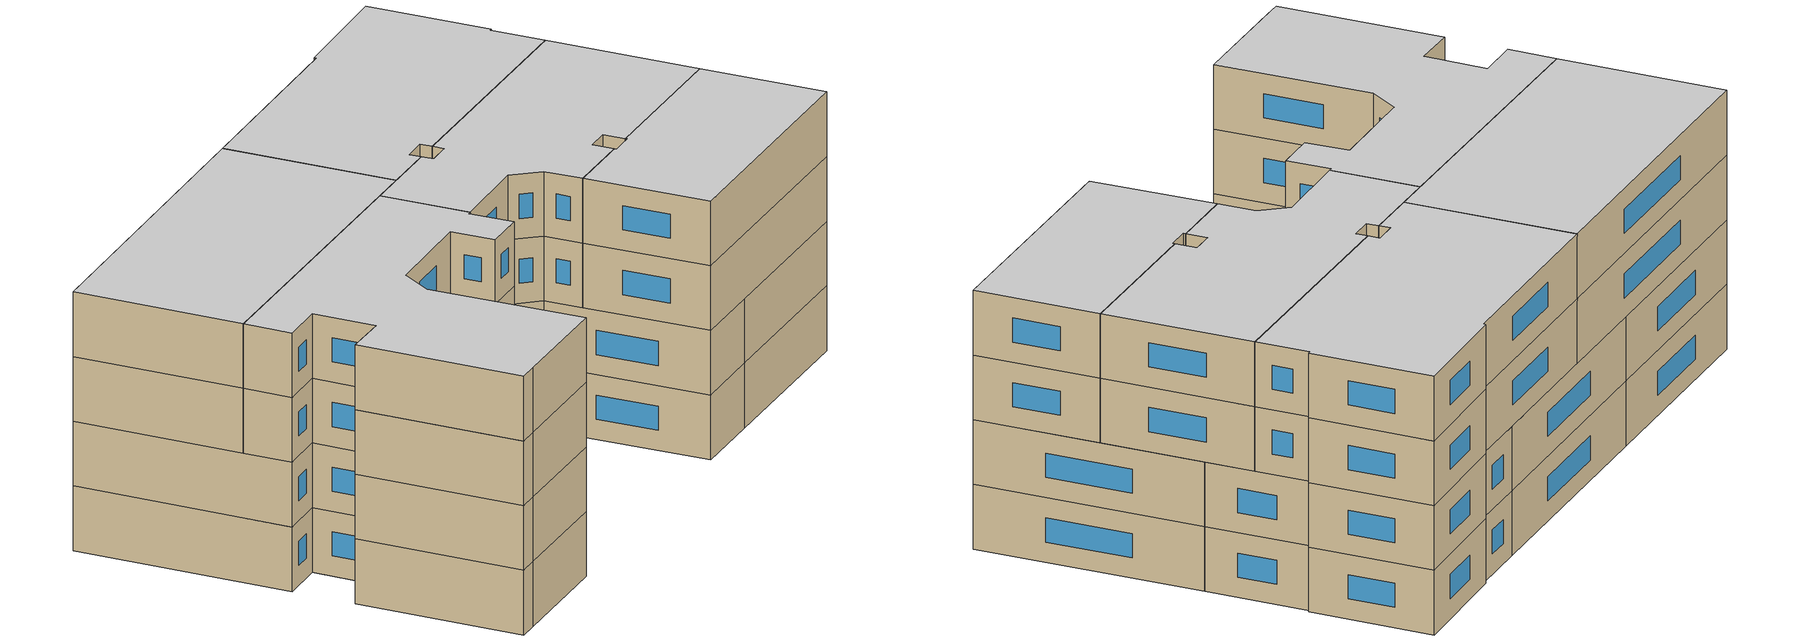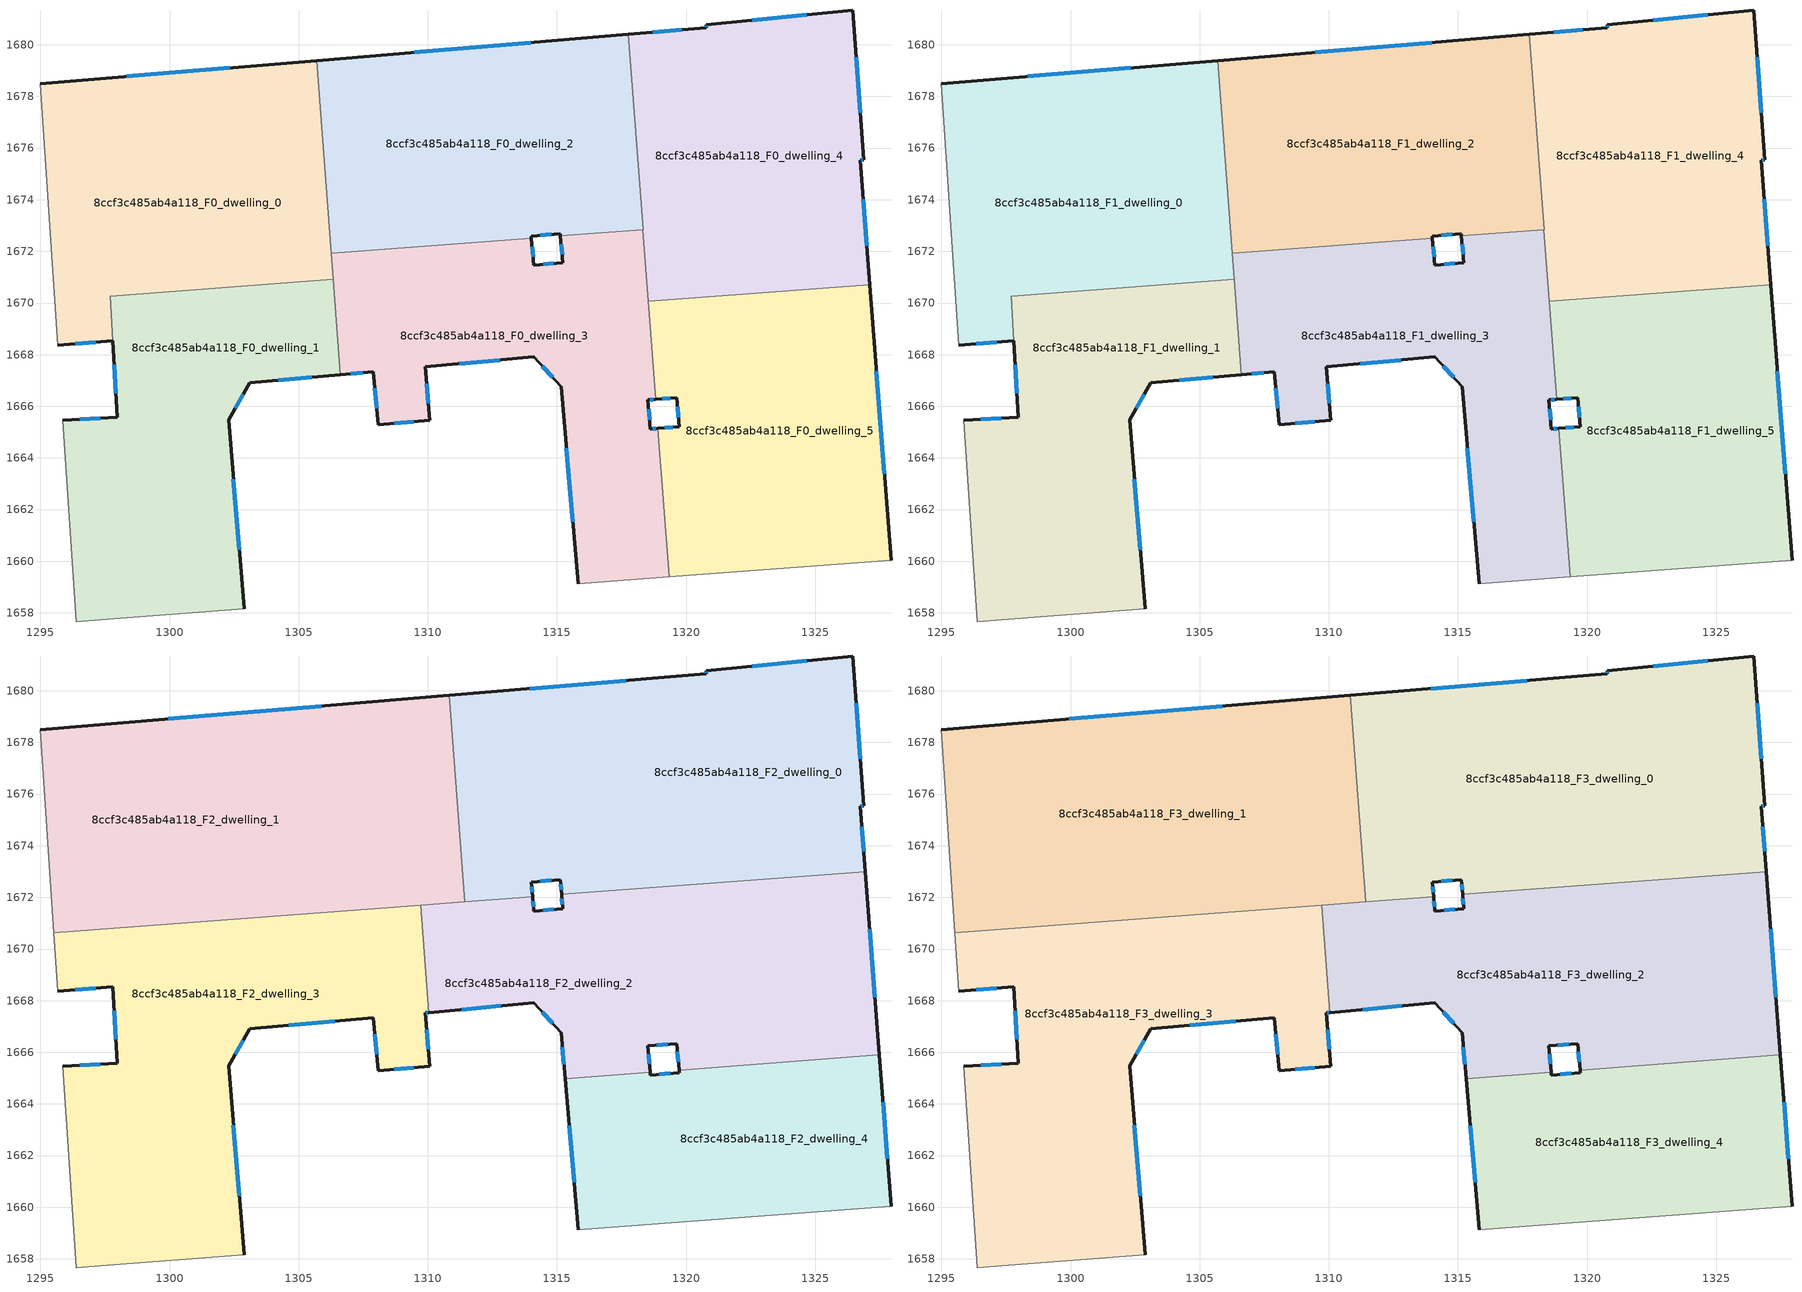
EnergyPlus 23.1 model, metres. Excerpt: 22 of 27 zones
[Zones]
8ccf3c485ab4a118_F0_dwelling_0
 floor ground (EU_floor_Construction): 1305.7,1679.39 1306.33,1670.92 1297.7,1670.27 1297.8,1668.54 1295.67,1668.36 1294.98,1678.5 z0
 wall outside (EU_wall_Construction): 1305.7,1679.39 1294.98,1678.5 / 1295.67,1668.36 1297.8,1668.54 z0:3
 wall adiabatic (EU_wall_Construction): 1294.98,1678.5 1295.67,1668.36 z0:3
 wall to 8ccf3c485ab4a118_F0_dwelling_2 (EU_wall_Construction): 1306.26,1671.93 1305.7,1679.39 z0:3
 wall to 8ccf3c485ab4a118_F0_dwelling_1 (EU_wall_Construction): 1297.71,1670.27 1306.33,1670.92 / 1297.8,1668.54 1297.7,1670.27 z0:3
 wall to 8ccf3c485ab4a118_F0_dwelling_3 (EU_wall_Construction): 1306.33,1670.92 1306.26,1671.93 z0:3
 window (EU_Window_Construction): 1302.34,1679.11 1298.34,1678.78 / 1296.34,1668.42 1297.13,1668.49 z0.94:2.06
8ccf3c485ab4a118_F0_dwelling_1
 floor ground (EU_floor_Construction): 1306.33,1670.92 1306.61,1667.23 1303.11,1666.91 1302.29,1665.47 1302.88,1658.16 1297.33,1657.74 1296.39,1657.66 1295.86,1665.45 1297.98,1665.58 1297.7,1670.27 z0
 wall outside (EU_wall_Construction): 1302.88,1658.16 1302.29,1665.47 1303.11,1666.91 1306.61,1667.23 / 1297.8,1668.55 1297.98,1665.58 1295.86,1665.45 z0:3
 wall adiabatic (EU_wall_Construction): 1295.86,1665.45 1296.39,1657.66 1297.33,1657.74 1302.88,1658.16 z0:3
 wall to 8ccf3c485ab4a118_F0_dwelling_3 (EU_wall_Construction): 1306.61,1667.23 1306.33,1670.92 z0:3
 window (EU_Window_Construction): 1297.31,1665.54 1296.52,1665.49 / 1304.21,1667.01 1305.52,1667.13 / 1302.55,1665.92 1302.85,1666.46 / 1302.7,1660.45 1302.47,1663.18 / 1297.86,1667.61 1297.92,1666.51 z0.94:2.06
8ccf3c485ab4a118_F0_dwelling_2
 floor ground (EU_floor_Construction): 1317.76,1680.4 1318.33,1672.84 1315.14,1672.6 1315.13,1672.69 1314,1672.59 1314.01,1672.51 1306.26,1671.93 1305.7,1679.39 z0
 wall outside (EU_wall_Construction): 1314.01,1672.51 1314,1672.59 1315.13,1672.69 1315.14,1672.6 / 1317.76,1680.4 1305.7,1679.39 z0:3
 wall to 8ccf3c485ab4a118_F0_dwelling_3 (EU_wall_Construction): 1315.14,1672.6 1318.33,1672.84 / 1306.26,1671.93 1314.01,1672.51 z0:3
 wall to 8ccf3c485ab4a118_F0_dwelling_4 (EU_wall_Construction): 1318.33,1672.84 1317.76,1680.4 z0:3
 window (EU_Window_Construction): 1314.36,1672.62 1314.78,1672.65 / 1313.98,1680.08 1309.48,1679.71 z0.94:2.06
8ccf3c485ab4a118_F0_dwelling_3
 floor ground (EU_floor_Construction): 1318.33,1672.84 1318.83,1666.27 1318.52,1666.25 1318.62,1665.12 1318.91,1665.14 1319.35,1659.39 1315.83,1659.13 1315.16,1666.76 1314.11,1667.91 1309.89,1667.53 1310.08,1665.46 1308.07,1665.28 1307.89,1667.34 1306.61,1667.23 1306.26,1671.93 1314.01,1672.51 1314.11,1671.46 1315.23,1671.57 1315.14,1672.6 z0
 wall outside (EU_wall_Construction): 1315.14,1672.6 1315.23,1671.57 1314.11,1671.46 1314.01,1672.51 / 1318.91,1665.14 1318.62,1665.12 1318.52,1666.25 1318.83,1666.27 / 1306.61,1667.23 1307.89,1667.34 1308.07,1665.28 1310.08,1665.46 1309.89,1667.53 1314.11,1667.91 1315.16,1666.76 1315.83,1659.13 z0:3
 wall to 8ccf3c485ab4a118_F0_dwelling_5 (EU_wall_Construction): 1319.35,1659.39 1318.91,1665.14 / 1318.83,1666.27 1318.54,1670.06 z0:3
 wall adiabatic (EU_wall_Construction): 1315.83,1659.13 1319.35,1659.39 z0:3
 wall to 8ccf3c485ab4a118_F0_dwelling_4 (EU_wall_Construction): 1318.54,1670.06 1318.33,1672.84 z0:3
 window (EU_Window_Construction): 1314.08,1671.79 1314.04,1672.18 / 1314.88,1671.53 1314.46,1671.49 / 1315.17,1672.27 1315.2,1671.89 / 1318.62,1666.25 1318.73,1666.26 / 1318.59,1665.47 1318.55,1665.89 / 1318.82,1665.14 1318.71,1665.13 / 1315.37,1664.37 1315.62,1661.52 / 1314.44,1667.55 1314.83,1667.12 / 1311.21,1667.65 1312.79,1667.79 / 1310.02,1666.11 1309.95,1666.88 / 1308.7,1665.34 1309.45,1665.41 / 1307.94,1666.7 1308.01,1665.93 / 1307.01,1667.27 1307.49,1667.31 z0.94:2.06
8ccf3c485ab4a118_F0_dwelling_4
 floor ground (EU_floor_Construction): 1326.46,1681.33 1326.89,1675.55 1326.75,1675.53 1327.12,1670.71 1318.54,1670.06 1317.76,1680.4 1320.78,1680.65 1320.79,1680.77 z0
 wall outside (EU_wall_Construction): 1327.12,1670.71 1326.75,1675.53 1326.89,1675.55 1326.46,1681.33 1320.79,1680.77 1320.78,1680.65 1317.76,1680.4 z0:3
 wall to 8ccf3c485ab4a118_F0_dwelling_5 (EU_wall_Construction): 1318.54,1670.06 1327.12,1670.71 z0:3
 window (EU_Window_Construction): 1326.79,1675.53 1326.85,1675.54 / 1327,1672.22 1326.86,1674.02 / 1319.84,1680.57 1318.71,1680.48 / 1320.79,1680.74 1320.78,1680.69 / 1324.68,1681.16 1322.57,1680.95 / 1326.75,1677.36 1326.59,1679.52 z0.94:2.06
8ccf3c485ab4a118_F0_dwelling_5
 floor ground (EU_floor_Construction): 1327.12,1670.71 1327.94,1660.04 1319.35,1659.39 1318.91,1665.14 1319.74,1665.22 1319.64,1666.33 1318.83,1666.27 1318.54,1670.06 z0
 wall outside (EU_wall_Construction): 1318.83,1666.27 1319.64,1666.33 1319.74,1665.22 1318.91,1665.14 / 1327.94,1660.04 1327.12,1670.71 z0:3
 wall adiabatic (EU_wall_Construction): 1319.35,1659.39 1327.94,1660.04 z0:3
 window (EU_Window_Construction): 1319.48,1665.19 1319.17,1665.17 / 1319.67,1665.98 1319.71,1665.57 / 1319.08,1666.29 1319.39,1666.31 / 1327.68,1663.38 1327.38,1667.36 z0.94:2.06
8ccf3c485ab4a118_F1_dwelling_0
 floor to 8ccf3c485ab4a118_F0_dwelling_0 (EU_floor_Construction): 1305.7,1679.39 1306.33,1670.92 1297.7,1670.27 1297.8,1668.54 1295.67,1668.36 1294.98,1678.5 z3
 wall outside (EU_wall_Construction): 1305.7,1679.39 1294.98,1678.5 / 1295.67,1668.36 1297.8,1668.54 z3:6
 wall adiabatic (EU_wall_Construction): 1294.98,1678.5 1295.67,1668.36 z3:6
 wall to 8ccf3c485ab4a118_F1_dwelling_2 (EU_wall_Construction): 1306.26,1671.93 1305.7,1679.39 z3:6
 wall to 8ccf3c485ab4a118_F1_dwelling_1 (EU_wall_Construction): 1297.71,1670.27 1306.33,1670.92 / 1297.8,1668.54 1297.7,1670.27 z3:6
 wall to 8ccf3c485ab4a118_F1_dwelling_3 (EU_wall_Construction): 1306.33,1670.92 1306.26,1671.93 z3:6
 window (EU_Window_Construction): 1302.34,1679.11 1298.34,1678.78 / 1296.34,1668.42 1297.13,1668.49 z3.94:5.06
8ccf3c485ab4a118_F1_dwelling_1
 floor to 8ccf3c485ab4a118_F0_dwelling_1 (EU_floor_Construction): 1306.33,1670.92 1306.61,1667.23 1303.11,1666.91 1302.29,1665.47 1302.88,1658.16 1297.33,1657.74 1296.39,1657.66 1295.86,1665.45 1297.98,1665.58 1297.71,1670.27 z3
 wall outside (EU_wall_Construction): 1302.88,1658.16 1302.29,1665.47 1303.11,1666.91 1306.61,1667.23 / 1297.8,1668.55 1297.98,1665.58 1295.86,1665.45 z3:6
 wall adiabatic (EU_wall_Construction): 1295.86,1665.45 1296.39,1657.66 1297.33,1657.74 1302.88,1658.16 z3:6
 wall to 8ccf3c485ab4a118_F1_dwelling_3 (EU_wall_Construction): 1306.61,1667.23 1306.33,1670.92 z3:6
 window (EU_Window_Construction): 1297.31,1665.54 1296.52,1665.49 / 1304.21,1667.01 1305.52,1667.13 / 1302.55,1665.92 1302.85,1666.46 / 1302.7,1660.45 1302.47,1663.18 / 1297.86,1667.61 1297.92,1666.51 z3.94:5.06
8ccf3c485ab4a118_F1_dwelling_2
 floor to 8ccf3c485ab4a118_F0_dwelling_2 (EU_floor_Construction): 1317.76,1680.4 1318.33,1672.84 1315.14,1672.6 1315.13,1672.69 1314,1672.59 1314.01,1672.51 1306.26,1671.93 1305.7,1679.39 z3
 wall outside (EU_wall_Construction): 1314.01,1672.51 1314,1672.59 1315.13,1672.69 1315.14,1672.6 / 1317.76,1680.4 1305.7,1679.39 z3:6
 wall to 8ccf3c485ab4a118_F1_dwelling_3 (EU_wall_Construction): 1315.14,1672.6 1318.33,1672.84 / 1306.26,1671.93 1314.01,1672.51 z3:6
 wall to 8ccf3c485ab4a118_F1_dwelling_4 (EU_wall_Construction): 1318.33,1672.84 1317.76,1680.4 z3:6
 window (EU_Window_Construction): 1314.36,1672.62 1314.78,1672.65 / 1313.98,1680.08 1309.48,1679.71 z3.94:5.06
8ccf3c485ab4a118_F1_dwelling_3
 floor to 8ccf3c485ab4a118_F0_dwelling_3 (EU_floor_Construction): 1318.33,1672.84 1318.83,1666.27 1318.52,1666.25 1318.62,1665.12 1318.91,1665.14 1319.35,1659.39 1315.83,1659.13 1315.16,1666.76 1314.11,1667.91 1309.89,1667.53 1310.08,1665.46 1308.07,1665.28 1307.89,1667.34 1306.61,1667.23 1306.26,1671.93 1314.01,1672.51 1314.11,1671.46 1315.23,1671.57 1315.14,1672.6 z3
 wall outside (EU_wall_Construction): 1315.14,1672.6 1315.23,1671.57 1314.11,1671.46 1314.01,1672.51 / 1318.91,1665.14 1318.62,1665.12 1318.52,1666.25 1318.83,1666.27 / 1306.61,1667.23 1307.89,1667.34 1308.07,1665.28 1310.08,1665.46 1309.89,1667.53 1314.11,1667.91 1315.16,1666.76 1315.83,1659.13 z3:6
 wall to 8ccf3c485ab4a118_F1_dwelling_5 (EU_wall_Construction): 1319.35,1659.39 1318.91,1665.14 / 1318.83,1666.27 1318.54,1670.06 z3:6
 wall adiabatic (EU_wall_Construction): 1315.83,1659.13 1319.35,1659.39 z3:6
 wall to 8ccf3c485ab4a118_F1_dwelling_4 (EU_wall_Construction): 1318.54,1670.06 1318.33,1672.84 z3:6
 window (EU_Window_Construction): 1314.08,1671.79 1314.04,1672.18 / 1314.88,1671.53 1314.46,1671.49 / 1315.17,1672.27 1315.2,1671.89 / 1318.62,1666.25 1318.73,1666.26 / 1318.59,1665.47 1318.55,1665.89 / 1318.82,1665.14 1318.71,1665.13 / 1315.37,1664.37 1315.62,1661.52 / 1314.44,1667.55 1314.83,1667.12 / 1311.21,1667.65 1312.79,1667.79 / 1310.02,1666.11 1309.95,1666.88 / 1308.7,1665.34 1309.45,1665.41 / 1307.94,1666.7 1308.01,1665.93 / 1307.01,1667.27 1307.49,1667.31 z3.94:5.06
8ccf3c485ab4a118_F1_dwelling_4
 floor to 8ccf3c485ab4a118_F0_dwelling_4 (EU_floor_Construction): 1326.46,1681.33 1326.89,1675.55 1326.75,1675.53 1327.12,1670.71 1318.54,1670.06 1317.76,1680.4 1320.78,1680.65 1320.79,1680.77 z3
 wall outside (EU_wall_Construction): 1327.12,1670.71 1326.75,1675.53 1326.89,1675.55 1326.46,1681.33 1320.79,1680.77 1320.78,1680.65 1317.76,1680.4 z3:6
 wall to 8ccf3c485ab4a118_F1_dwelling_5 (EU_wall_Construction): 1318.54,1670.06 1327.12,1670.71 z3:6
 window (EU_Window_Construction): 1326.79,1675.53 1326.85,1675.54 / 1327,1672.22 1326.86,1674.02 / 1319.84,1680.57 1318.71,1680.48 / 1320.79,1680.74 1320.78,1680.69 / 1324.68,1681.16 1322.57,1680.95 / 1326.75,1677.36 1326.59,1679.52 z3.94:5.06
8ccf3c485ab4a118_F1_dwelling_5
 floor to 8ccf3c485ab4a118_F0_dwelling_5 (EU_floor_Construction): 1327.12,1670.71 1327.94,1660.04 1319.35,1659.39 1318.91,1665.14 1319.74,1665.22 1319.64,1666.33 1318.83,1666.27 1318.54,1670.06 z3
 wall outside (EU_wall_Construction): 1318.83,1666.27 1319.64,1666.33 1319.74,1665.22 1318.91,1665.14 / 1327.94,1660.04 1327.12,1670.71 z3:6
 wall adiabatic (EU_wall_Construction): 1319.35,1659.39 1327.94,1660.04 z3:6
 window (EU_Window_Construction): 1319.48,1665.19 1319.17,1665.17 / 1319.67,1665.98 1319.71,1665.57 / 1319.08,1666.29 1319.39,1666.31 / 1327.68,1663.38 1327.38,1667.36 z3.94:5.06
8ccf3c485ab4a118_F2_dwelling_0
 floor to 8ccf3c485ab4a118_F1_dwelling_4 (EU_floor_Construction): 1326.46,1681.33 1326.89,1675.55 1326.75,1675.53 1326.94,1673 1318.37,1672.35 1317.76,1680.4 1320.78,1680.65 1320.79,1680.77 z6
 floor to 8ccf3c485ab4a118_F1_dwelling_2 (EU_floor_Construction): 1317.76,1680.4 1318.33,1672.84 1315.14,1672.6 1315.13,1672.69 1314,1672.59 1314.01,1672.51 1311.4,1672.31 1310.83,1679.82 z6
 floor to 8ccf3c485ab4a118_F1_dwelling_3 (EU_floor_Construction): 1318.33,1672.84 1318.37,1672.35 1315.18,1672.11 1315.14,1672.6 z6; 1314.01,1672.51 1314.06,1672.03 1311.44,1671.83 1311.4,1672.31 z6
 wall outside (EU_wall_Construction): 1314.06,1672.03 1314,1672.59 1315.13,1672.69 1315.18,1672.11 / 1326.94,1673 1326.75,1675.53 1326.89,1675.55 1326.46,1681.33 1320.79,1680.77 1320.78,1680.65 1310.83,1679.82 z6:9
 wall to 8ccf3c485ab4a118_F2_dwelling_2 (EU_wall_Construction): 1315.18,1672.11 1326.94,1673 / 1311.44,1671.83 1314.06,1672.03 z6:9
 wall to 8ccf3c485ab4a118_F2_dwelling_1 (EU_wall_Construction): 1310.83,1679.82 1311.44,1671.83 z6:9
 window (EU_Window_Construction): 1315.15,1672.51 1315.17,1672.29 / 1314.36,1672.62 1314.78,1672.65 / 1314.04,1672.2 1314.02,1672.41 / 1317.66,1680.39 1313.95,1680.08 / 1320.79,1680.74 1320.78,1680.69 / 1324.68,1681.16 1322.57,1680.95 / 1326.75,1677.36 1326.59,1679.52 / 1326.79,1675.53 1326.85,1675.54 / 1326.88,1673.79 1326.81,1674.74 z6.94:8.06
8ccf3c485ab4a118_F2_dwelling_1
 floor to 8ccf3c485ab4a118_F1_dwelling_0 (EU_floor_Construction): 1305.7,1679.39 1306.29,1671.44 1295.51,1670.63 1294.98,1678.5 z6
 floor to 8ccf3c485ab4a118_F1_dwelling_2 (EU_floor_Construction): 1310.83,1679.82 1311.4,1672.31 1306.26,1671.93 1305.7,1679.39 z6
 floor to 8ccf3c485ab4a118_F1_dwelling_3 (EU_floor_Construction): 1311.4,1672.31 1311.44,1671.83 1306.29,1671.44 1306.26,1671.93 z6
 wall outside (EU_wall_Construction): 1310.83,1679.82 1294.98,1678.5 z6:9
 wall adiabatic (EU_wall_Construction): 1294.98,1678.5 1295.51,1670.63 z6:9
 wall to 8ccf3c485ab4a118_F2_dwelling_3 (EU_wall_Construction): 1295.51,1670.63 1309.73,1671.7 z6:9
 wall to 8ccf3c485ab4a118_F2_dwelling_2 (EU_wall_Construction): 1309.73,1671.7 1311.44,1671.83 z6:9
 window (EU_Window_Construction): 1305.86,1679.41 1299.95,1678.91 z6.94:8.06
8ccf3c485ab4a118_F2_dwelling_2
 floor to 8ccf3c485ab4a118_F1_dwelling_3 (EU_floor_Construction): 1318.37,1672.35 1318.83,1666.27 1318.52,1666.25 1318.61,1665.23 1315.32,1664.98 1315.16,1666.76 1314.11,1667.91 1310.05,1667.54 1309.73,1671.7 1314.06,1672.03 1314.11,1671.46 1315.23,1671.57 1315.18,1672.11 z6
 floor to 8ccf3c485ab4a118_F1_dwelling_4 (EU_floor_Construction): 1326.94,1673 1327.12,1670.71 1318.54,1670.06 1318.37,1672.35 z6
 floor to 8ccf3c485ab4a118_F1_dwelling_5 (EU_floor_Construction): 1327.12,1670.71 1327.49,1665.9 1319.73,1665.31 1319.64,1666.33 1318.83,1666.27 1318.54,1670.06 z6
 wall outside (EU_wall_Construction): 1315.18,1672.11 1315.23,1671.57 1314.11,1671.46 1314.06,1672.03 / 1327.49,1665.9 1326.94,1673 / 1318.61,1665.23 1318.52,1666.25 1319.64,1666.33 1319.73,1665.31 / 1310.05,1667.54 1314.11,1667.91 1315.16,1666.76 1315.32,1664.98 z6:9
 wall to 8ccf3c485ab4a118_F2_dwelling_4 (EU_wall_Construction): 1319.73,1665.31 1327.49,1665.9 / 1315.32,1664.98 1318.61,1665.23 z6:9
 wall to 8ccf3c485ab4a118_F2_dwelling_3 (EU_wall_Construction): 1309.73,1671.7 1310.05,1667.54 z6:9
 window (EU_Window_Construction): 1314.09,1671.64 1314.07,1671.85 / 1314.88,1671.53 1314.46,1671.49 / 1315.2,1671.94 1315.21,1671.74 / 1327.32,1668.12 1327.11,1670.77 / 1319.67,1666.01 1319.7,1665.63 / 1318.87,1666.27 1319.29,1666.31 / 1318.58,1665.55 1318.55,1665.93 / 1315.21,1666.2 1315.27,1665.54 / 1314.44,1667.55 1314.83,1667.12 / 1311.32,1667.66 1312.83,1667.79 z6.94:8.06
8ccf3c485ab4a118_F2_dwelling_3
 floor to 8ccf3c485ab4a118_F1_dwelling_1 (EU_floor_Construction): 1306.33,1670.92 1306.61,1667.23 1303.11,1666.91 1302.29,1665.47 1302.88,1658.16 1297.33,1657.74 1296.39,1657.66 1295.86,1665.45 1297.98,1665.58 1297.71,1670.27 z6
 floor to 8ccf3c485ab4a118_F1_dwelling_0 (EU_floor_Construction): 1306.29,1671.44 1306.33,1670.92 1297.71,1670.27 1297.8,1668.54 1295.67,1668.36 1295.51,1670.63 z6
 floor to 8ccf3c485ab4a118_F1_dwelling_3 (EU_floor_Construction): 1309.73,1671.7 1310.05,1667.54 1309.89,1667.53 1310.08,1665.46 1308.07,1665.28 1307.89,1667.34 1306.61,1667.23 1306.29,1671.44 z6
 wall outside (EU_wall_Construction): 1295.67,1668.36 1297.8,1668.54 1297.98,1665.58 1295.86,1665.45 / 1302.88,1658.16 1302.29,1665.47 1303.11,1666.91 1307.89,1667.34 1308.07,1665.28 1310.08,1665.46 1309.89,1667.53 1310.05,1667.54 z6:9
 wall adiabatic (EU_wall_Construction): 1295.51,1670.63 1295.67,1668.36 / 1295.86,1665.45 1296.39,1657.66 1297.33,1657.74 1302.88,1658.16 z6:9
 window (EU_Window_Construction): 1297.86,1667.61 1297.92,1666.51 / 1296.34,1668.42 1297.13,1668.49 / 1309.94,1667.53 1310,1667.54 / 1310.02,1666.11 1309.95,1666.88 / 1308.7,1665.34 1309.45,1665.41 / 1307.94,1666.7 1308.01,1665.93 / 1304.61,1667.05 1306.39,1667.21 / 1302.55,1665.92 1302.85,1666.46 / 1302.7,1660.45 1302.47,1663.18 / 1297.31,1665.54 1296.52,1665.49 z6.94:8.06
8ccf3c485ab4a118_F2_dwelling_4
 floor to 8ccf3c485ab4a118_F1_dwelling_5 (EU_floor_Construction): 1327.49,1665.9 1327.94,1660.04 1319.35,1659.39 1318.91,1665.14 1319.74,1665.22 1319.73,1665.31 z6
 floor to 8ccf3c485ab4a118_F1_dwelling_3 (EU_floor_Construction): 1318.91,1665.14 1319.35,1659.39 1315.83,1659.13 1315.32,1664.98 1318.61,1665.23 1318.62,1665.12 z6
 wall outside (EU_wall_Construction): 1319.73,1665.31 1319.74,1665.22 1318.62,1665.12 1318.61,1665.23 / 1327.94,1660.04 1327.49,1665.9 / 1315.32,1664.98 1315.83,1659.13 z6:9
 wall adiabatic (EU_wall_Construction): 1315.83,1659.13 1327.94,1660.04 z6:9
 window (EU_Window_Construction): 1319.39,1665.19 1318.97,1665.15 / 1327.8,1661.88 1327.63,1664.06 / 1315.48,1663.15 1315.67,1660.96 z6.94:8.06
8ccf3c485ab4a118_F3_dwelling_0
 floor to 8ccf3c485ab4a118_F2_dwelling_0 (EU_floor_Construction): 1326.46,1681.33 1326.89,1675.55 1326.75,1675.53 1326.94,1673 1315.18,1672.11 1315.13,1672.69 1314,1672.59 1314.06,1672.03 1311.44,1671.83 1310.83,1679.82 1320.78,1680.65 1320.79,1680.77 z9
 wall outside (EU_wall_Construction): 1314.06,1672.03 1314,1672.59 1315.13,1672.69 1315.18,1672.11 / 1326.94,1673 1326.75,1675.53 1326.89,1675.55 1326.46,1681.33 1320.79,1680.77 1320.78,1680.65 1310.83,1679.82 z9:12
 wall to 8ccf3c485ab4a118_F3_dwelling_2 (EU_wall_Construction): 1315.18,1672.11 1326.94,1673 / 1311.44,1671.83 1314.06,1672.03 z9:12
 wall to 8ccf3c485ab4a118_F3_dwelling_1 (EU_wall_Construction): 1310.83,1679.82 1311.44,1671.83 z9:12
 window (EU_Window_Construction): 1315.15,1672.51 1315.17,1672.29 / 1314.36,1672.62 1314.78,1672.65 / 1314.04,1672.2 1314.02,1672.41 / 1317.66,1680.39 1313.95,1680.08 / 1320.79,1680.74 1320.78,1680.69 / 1324.68,1681.16 1322.57,1680.95 / 1326.75,1677.36 1326.59,1679.52 / 1326.79,1675.53 1326.85,1675.54 / 1326.88,1673.79 1326.81,1674.74 z9.94:11.06
 ceiling to 8ccf3c485ab4a118_F4_dwelling_0 (EU_floor_Construction): 1326.94,1673 1326.75,1675.53 1326.89,1675.55 1326.46,1681.33 1320.79,1680.77 1320.78,1680.65 1310.83,1679.82 1311.44,1671.83 1314.06,1672.03 1314,1672.59 1315.13,1672.69 1315.18,1672.11 z12
8ccf3c485ab4a118_F3_dwelling_1
 floor to 8ccf3c485ab4a118_F2_dwelling_1 (EU_floor_Construction): 1310.83,1679.82 1311.44,1671.83 1295.51,1670.63 1294.98,1678.5 z9
 wall outside (EU_wall_Construction): 1310.83,1679.82 1294.98,1678.5 z9:12
 wall adiabatic (EU_wall_Construction): 1294.98,1678.5 1295.51,1670.63 z9:12
 wall to 8ccf3c485ab4a118_F3_dwelling_3 (EU_wall_Construction): 1295.51,1670.63 1309.73,1671.7 z9:12
 wall to 8ccf3c485ab4a118_F3_dwelling_2 (EU_wall_Construction): 1309.73,1671.7 1311.44,1671.83 z9:12
 window (EU_Window_Construction): 1305.86,1679.41 1299.95,1678.91 z9.94:11.06
 ceiling to 8ccf3c485ab4a118_F4_dwelling_1 (EU_floor_Construction): 1311.44,1671.83 1310.83,1679.82 1294.98,1678.5 1295.51,1670.63 z12
8ccf3c485ab4a118_F3_dwelling_2
 floor to 8ccf3c485ab4a118_F2_dwelling_2 (EU_floor_Construction): 1326.94,1673 1327.49,1665.9 1319.73,1665.31 1319.64,1666.33 1318.52,1666.25 1318.61,1665.23 1315.32,1664.98 1315.16,1666.76 1314.11,1667.91 1310.05,1667.54 1309.73,1671.7 1314.06,1672.03 1314.11,1671.46 1315.23,1671.57 1315.18,1672.11 z9
 wall outside (EU_wall_Construction): 1315.18,1672.11 1315.23,1671.57 1314.11,1671.46 1314.06,1672.03 / 1327.49,1665.9 1326.94,1673 / 1318.61,1665.23 1318.52,1666.25 1319.64,1666.33 1319.73,1665.31 / 1310.05,1667.54 1314.11,1667.91 1315.16,1666.76 1315.32,1664.98 z9:12
 wall to 8ccf3c485ab4a118_F3_dwelling_4 (EU_wall_Construction): 1319.73,1665.31 1327.49,1665.9 / 1315.32,1664.98 1318.61,1665.23 z9:12
 wall to 8ccf3c485ab4a118_F3_dwelling_3 (EU_wall_Construction): 1309.73,1671.7 1310.05,1667.54 z9:12
 window (EU_Window_Construction): 1314.09,1671.64 1314.07,1671.85 / 1314.88,1671.53 1314.46,1671.49 / 1315.2,1671.94 1315.21,1671.74 / 1327.32,1668.12 1327.11,1670.77 / 1319.67,1666.01 1319.7,1665.63 / 1318.87,1666.27 1319.29,1666.31 / 1318.58,1665.55 1318.55,1665.93 / 1315.21,1666.2 1315.27,1665.54 / 1314.44,1667.55 1314.83,1667.12 / 1311.32,1667.66 1312.83,1667.79 z9.94:11.06
 ceiling to 8ccf3c485ab4a118_F4_dwelling_2 (EU_floor_Construction): 1327.49,1665.9 1326.94,1673 1315.18,1672.11 1315.23,1671.57 1314.11,1671.46 1314.06,1672.03 1309.73,1671.7 1310.05,1667.54 1314.11,1667.91 1315.16,1666.76 1315.32,1664.98 1318.61,1665.23 1318.52,1666.25 1319.64,1666.33 1319.73,1665.31 z12
8ccf3c485ab4a118_F3_dwelling_3
 floor to 8ccf3c485ab4a118_F2_dwelling_3 (EU_floor_Construction): 1309.73,1671.7 1310.05,1667.54 1309.89,1667.53 1310.08,1665.46 1308.07,1665.28 1307.89,1667.34 1303.11,1666.91 1302.29,1665.47 1302.88,1658.16 1297.33,1657.74 1296.39,1657.66 1295.86,1665.45 1297.98,1665.58 1297.8,1668.54 1295.67,1668.36 1295.51,1670.63 z9
 wall outside (EU_wall_Construction): 1295.67,1668.36 1297.8,1668.54 1297.98,1665.58 1295.86,1665.45 / 1302.88,1658.16 1302.29,1665.47 1303.11,1666.91 1307.89,1667.34 1308.07,1665.28 1310.08,1665.46 1309.89,1667.53 1310.05,1667.54 z9:12
 wall adiabatic (EU_wall_Construction): 1295.51,1670.63 1295.67,1668.36 / 1295.86,1665.45 1296.39,1657.66 1297.33,1657.74 1302.88,1658.16 z9:12
 window (EU_Window_Construction): 1297.86,1667.61 1297.92,1666.51 / 1296.34,1668.42 1297.13,1668.49 / 1309.94,1667.53 1310,1667.54 / 1310.02,1666.11 1309.95,1666.88 / 1308.7,1665.34 1309.45,1665.41 / 1307.94,1666.7 1308.01,1665.93 / 1304.61,1667.05 1306.39,1667.21 / 1302.55,1665.92 1302.85,1666.46 / 1302.7,1660.45 1302.47,1663.18 / 1297.31,1665.54 1296.52,1665.49 z9.94:11.06
 ceiling to 8ccf3c485ab4a118_F4_dwelling_3 (EU_floor_Construction): 1302.88,1658.16 1302.29,1665.47 1303.11,1666.91 1307.89,1667.34 1308.07,1665.28 1310.08,1665.46 1309.89,1667.53 1310.05,1667.54 1309.73,1671.7 1295.51,1670.63 1295.67,1668.36 1297.8,1668.54 1297.98,1665.58 1295.86,1665.45 1296.39,1657.66 1297.33,1657.74 z12
8ccf3c485ab4a118_F3_dwelling_4
 floor to 8ccf3c485ab4a118_F2_dwelling_4 (EU_floor_Construction): 1327.49,1665.9 1327.94,1660.04 1315.83,1659.13 1315.32,1664.98 1318.61,1665.23 1318.62,1665.12 1319.74,1665.22 1319.73,1665.31 z9
 wall outside (EU_wall_Construction): 1319.73,1665.31 1319.74,1665.22 1318.62,1665.12 1318.61,1665.23 / 1327.94,1660.04 1327.49,1665.9 / 1315.32,1664.98 1315.83,1659.13 z9:12
 wall adiabatic (EU_wall_Construction): 1315.83,1659.13 1327.94,1660.04 z9:12
 window (EU_Window_Construction): 1319.39,1665.19 1318.97,1665.15 / 1327.8,1661.88 1327.63,1664.06 / 1315.48,1663.15 1315.67,1660.96 z9.94:11.06
 ceiling to 8ccf3c485ab4a118_F4_dwelling_4 (EU_floor_Construction): 1327.94,1660.04 1327.49,1665.9 1319.73,1665.31 1319.74,1665.22 1318.62,1665.12 1318.61,1665.23 1315.32,1664.98 1315.83,1659.13 z12
[Building]
EU S2 Campaign: North Axis=0; Terrain=City; Solar Distribution=FullExterior
[Site:Location]
Vienna: Latitude=48; Longitude=16.5; Time Zone=1; Elevation=183
[SizingPeriod:WeatherFileDays]
AnnualSizingPeriod: Begin Month=1; Begin Day of Month=1; End Month=12; End Day of Month=31; Day of Week for Start Day=Monday; Use Weather File Daylight Saving Period=No; Use Weather File Rain and Snow Indicators=No
[MATERIAL]
EU_InternalMass_Material: Roughness=MediumRough; Thickness=0.1; Conductivity=1; Density=1800; Specific Heat=900; Thermal Absorptance=0.9; Solar Absorptance=0.7; Visible Absorptance=0.7
[MATERIAL:NOMASS] Roughness=MediumRough; Thermal Absorptance=0.9; Solar Absorptance=0.7; Visible Absorptance=0.7
Name | Thermal Resistance
EU_wall_NoMass | 0.914258
EU_floor_NoMass | 1.09711
[WINDOWMATERIAL:SIMPLEGLAZINGSYSTEM]
EU_Window_SimpleGlazing: UFactor=2.09642; Solar Heat Gain Coefficient=0.65; Visible Transmittance=0.65
[CONSTRUCTION]
EU_wall_Construction: EU_wall_NoMass
EU_floor_Construction: EU_floor_NoMass
EU_Window_Construction: EU_Window_SimpleGlazing
EU_InternalMass_Construction: EU_InternalMass_Material
[ZONE] Type=1; Multiplier=1; Ceiling Height=autocalculate; Floor Area=autocalculate; Part of Total Floor Area=Yes
Name | Volume
8ccf3c485ab4a118_F0_dwelling_0; 8ccf3c485ab4a118_F1_dwelling_0 | 284.668
8ccf3c485ab4a118_F2_dwelling_0; 8ccf3c485ab4a118_F3_dwelling_0 | 379.925
8ccf3c485ab4a118_F0_dwelling_1 | 262.244
8ccf3c485ab4a118_F1_dwelling_1 | 262.217
8ccf3c485ab4a118_F2_dwelling_1; 8ccf3c485ab4a118_F3_dwelling_1 | 379.909
8ccf3c485ab4a118_F0_dwelling_2; 8ccf3c485ab4a118_F1_dwelling_2 | 273.478
8ccf3c485ab4a118_F2_dwelling_2; 8ccf3c485ab4a118_F3_dwelling_2 | 320.167
8ccf3c485ab4a118_F0_dwelling_3; 8ccf3c485ab4a118_F1_dwelling_3 | 273.475
8ccf3c485ab4a118_F2_dwelling_3; 8ccf3c485ab4a118_F3_dwelling_3 | 346.603
8ccf3c485ab4a118_F0_dwelling_4; 8ccf3c485ab4a118_F1_dwelling_4 | 273.452
8ccf3c485ab4a118_F2_dwelling_4; 8ccf3c485ab4a118_F3_dwelling_4 | 214.194
8ccf3c485ab4a118_F0_dwelling_5; 8ccf3c485ab4a118_F1_dwelling_5 | 273.461
[INTERNALMASS] Construction=EU_InternalMass_Construction
Name | Zone or ZoneList | Surface Area
8ccf3c485ab4a118_F0_dwelling_0_EU_InternalMass | 8ccf3c485ab4a118_F0_dwelling_0 | 94.8883
8ccf3c485ab4a118_F0_dwelling_1_EU_InternalMass | 8ccf3c485ab4a118_F0_dwelling_1 | 87.4184
8ccf3c485ab4a118_F0_dwelling_2_EU_InternalMass | 8ccf3c485ab4a118_F0_dwelling_2 | 91.1593
8ccf3c485ab4a118_F0_dwelling_3_EU_InternalMass | 8ccf3c485ab4a118_F0_dwelling_3 | 91.1577
8ccf3c485ab4a118_F0_dwelling_4_EU_InternalMass | 8ccf3c485ab4a118_F0_dwelling_4 | 91.1501
8ccf3c485ab4a118_F0_dwelling_5_EU_InternalMass | 8ccf3c485ab4a118_F0_dwelling_5 | 91.1538
8ccf3c485ab4a118_F1_dwelling_0_EU_InternalMass | 8ccf3c485ab4a118_F1_dwelling_0 | 94.8883
8ccf3c485ab4a118_F1_dwelling_1_EU_InternalMass | 8ccf3c485ab4a118_F1_dwelling_1 | 87.4184
8ccf3c485ab4a118_F1_dwelling_2_EU_InternalMass | 8ccf3c485ab4a118_F1_dwelling_2 | 91.1593
8ccf3c485ab4a118_F1_dwelling_3_EU_InternalMass | 8ccf3c485ab4a118_F1_dwelling_3 | 91.1577
8ccf3c485ab4a118_F1_dwelling_4_EU_InternalMass | 8ccf3c485ab4a118_F1_dwelling_4 | 91.1501
8ccf3c485ab4a118_F1_dwelling_5_EU_InternalMass | 8ccf3c485ab4a118_F1_dwelling_5 | 91.1538
8ccf3c485ab4a118_F2_dwelling_0_EU_InternalMass | 8ccf3c485ab4a118_F2_dwelling_0 | 126.642
8ccf3c485ab4a118_F2_dwelling_1_EU_InternalMass | 8ccf3c485ab4a118_F2_dwelling_1 | 126.636
8ccf3c485ab4a118_F2_dwelling_2_EU_InternalMass | 8ccf3c485ab4a118_F2_dwelling_2 | 106.721
8ccf3c485ab4a118_F2_dwelling_3_EU_InternalMass | 8ccf3c485ab4a118_F2_dwelling_3 | 115.528
8ccf3c485ab4a118_F2_dwelling_4_EU_InternalMass | 8ccf3c485ab4a118_F2_dwelling_4 | 71.3978
8ccf3c485ab4a118_F3_dwelling_0_EU_InternalMass | 8ccf3c485ab4a118_F3_dwelling_0 | 126.642
8ccf3c485ab4a118_F3_dwelling_1_EU_InternalMass | 8ccf3c485ab4a118_F3_dwelling_1 | 126.636
8ccf3c485ab4a118_F3_dwelling_2_EU_InternalMass | 8ccf3c485ab4a118_F3_dwelling_2 | 106.721
8ccf3c485ab4a118_F3_dwelling_3_EU_InternalMass | 8ccf3c485ab4a118_F3_dwelling_3 | 115.528
8ccf3c485ab4a118_F3_dwelling_4_EU_InternalMass | 8ccf3c485ab4a118_F3_dwelling_4 | 71.3978
[OTHEREQUIPMENT] Fuel Type=Electricity; Design Level Calculation Method=Watts/Area; Power per Zone Floor Area=1; Fraction Latent=0; Fraction Radiant=0; Fraction Lost=0; Carbon Dioxide Generation Rate=0; EndUse Subcategory=EU_Step8_InternalGains
Name | Zone or ZoneList or Space or SpaceList | Schedule
EU_Step8_InternalGain_8ccf3c485ab4a118_F0_dwelling_0_f000 | 8ccf3c485ab4a118_F0_dwelling_0 | EU_Step8_GainSchedule_8ccf3c485ab4a118_F0_dwelling_0_f000
EU_Step8_InternalGain_8ccf3c485ab4a118_F0_dwelling_1_f000 | 8ccf3c485ab4a118_F0_dwelling_1 | EU_Step8_GainSchedule_8ccf3c485ab4a118_F0_dwelling_1_f000
EU_Step8_InternalGain_8ccf3c485ab4a118_F0_dwelling_2_f000 | 8ccf3c485ab4a118_F0_dwelling_2 | EU_Step8_GainSchedule_8ccf3c485ab4a118_F0_dwelling_2_f000
EU_Step8_InternalGain_8ccf3c485ab4a118_F0_dwelling_3_f000 | 8ccf3c485ab4a118_F0_dwelling_3 | EU_Step8_GainSchedule_8ccf3c485ab4a118_F0_dwelling_3_f000
EU_Step8_InternalGain_8ccf3c485ab4a118_F0_dwelling_4_f000 | 8ccf3c485ab4a118_F0_dwelling_4 | EU_Step8_GainSchedule_8ccf3c485ab4a118_F0_dwelling_4_f000
EU_Step8_InternalGain_8ccf3c485ab4a118_F0_dwelling_5_f000 | 8ccf3c485ab4a118_F0_dwelling_5 | EU_Step8_GainSchedule_8ccf3c485ab4a118_F0_dwelling_5_f000
EU_Step8_InternalGain_8ccf3c485ab4a118_F1_dwelling_0_f000 | 8ccf3c485ab4a118_F1_dwelling_0 | EU_Step8_GainSchedule_8ccf3c485ab4a118_F1_dwelling_0_f000
EU_Step8_InternalGain_8ccf3c485ab4a118_F1_dwelling_1_f000 | 8ccf3c485ab4a118_F1_dwelling_1 | EU_Step8_GainSchedule_8ccf3c485ab4a118_F1_dwelling_1_f000
EU_Step8_InternalGain_8ccf3c485ab4a118_F1_dwelling_2_f000 | 8ccf3c485ab4a118_F1_dwelling_2 | EU_Step8_GainSchedule_8ccf3c485ab4a118_F1_dwelling_2_f000
EU_Step8_InternalGain_8ccf3c485ab4a118_F1_dwelling_3_f000 | 8ccf3c485ab4a118_F1_dwelling_3 | EU_Step8_GainSchedule_8ccf3c485ab4a118_F1_dwelling_3_f000
EU_Step8_InternalGain_8ccf3c485ab4a118_F1_dwelling_4_f000 | 8ccf3c485ab4a118_F1_dwelling_4 | EU_Step8_GainSchedule_8ccf3c485ab4a118_F1_dwelling_4_f000
EU_Step8_InternalGain_8ccf3c485ab4a118_F1_dwelling_5_f000 | 8ccf3c485ab4a118_F1_dwelling_5 | EU_Step8_GainSchedule_8ccf3c485ab4a118_F1_dwelling_5_f000
EU_Step8_InternalGain_8ccf3c485ab4a118_F2_dwelling_0_f000 | 8ccf3c485ab4a118_F2_dwelling_0 | EU_Step8_GainSchedule_8ccf3c485ab4a118_F2_dwelling_0_f000
EU_Step8_InternalGain_8ccf3c485ab4a118_F2_dwelling_1_f000 | 8ccf3c485ab4a118_F2_dwelling_1 | EU_Step8_GainSchedule_8ccf3c485ab4a118_F2_dwelling_1_f000
EU_Step8_InternalGain_8ccf3c485ab4a118_F2_dwelling_2_f000 | 8ccf3c485ab4a118_F2_dwelling_2 | EU_Step8_GainSchedule_8ccf3c485ab4a118_F2_dwelling_2_f000
EU_Step8_InternalGain_8ccf3c485ab4a118_F2_dwelling_3_f000 | 8ccf3c485ab4a118_F2_dwelling_3 | EU_Step8_GainSchedule_8ccf3c485ab4a118_F2_dwelling_3_f000
EU_Step8_InternalGain_8ccf3c485ab4a118_F2_dwelling_4_f000 | 8ccf3c485ab4a118_F2_dwelling_4 | EU_Step8_GainSchedule_8ccf3c485ab4a118_F2_dwelling_4_f000
EU_Step8_InternalGain_8ccf3c485ab4a118_F3_dwelling_0_f000 | 8ccf3c485ab4a118_F3_dwelling_0 | EU_Step8_GainSchedule_8ccf3c485ab4a118_F3_dwelling_0_f000
EU_Step8_InternalGain_8ccf3c485ab4a118_F3_dwelling_1_f000 | 8ccf3c485ab4a118_F3_dwelling_1 | EU_Step8_GainSchedule_8ccf3c485ab4a118_F3_dwelling_1_f000
EU_Step8_InternalGain_8ccf3c485ab4a118_F3_dwelling_2_f000 | 8ccf3c485ab4a118_F3_dwelling_2 | EU_Step8_GainSchedule_8ccf3c485ab4a118_F3_dwelling_2_f000
EU_Step8_InternalGain_8ccf3c485ab4a118_F3_dwelling_3_f000 | 8ccf3c485ab4a118_F3_dwelling_3 | EU_Step8_GainSchedule_8ccf3c485ab4a118_F3_dwelling_3_f000
EU_Step8_InternalGain_8ccf3c485ab4a118_F3_dwelling_4_f000 | 8ccf3c485ab4a118_F3_dwelling_4 | EU_Step8_GainSchedule_8ccf3c485ab4a118_F3_dwelling_4_f000
[ZONEVENTILATION:DESIGNFLOWRATE] Schedule=EU_AlwaysOn; Design Flow Rate Calculation Method=AirChanges/Hour; Air Changes per Hour=0.546891; Ventilation Type=Natural; Fan Pressure Rise=0; Fan Total Efficiency=1; Constant Term Coefficient=1; Temperature Term Coefficient=0; Velocity Term Coefficient=0; Velocity Squared Term Coefficient=0; Minimum Indoor Temperature=-100; Maximum Indoor Temperature=100; Delta Temperature=-100; Minimum Outdoor Temperature=-100; Maximum Outdoor Temperature=100; Maximum Wind Speed=40
Name | Zone or ZoneList or Space or SpaceList
EU_ConstantAir_8ccf3c485ab4a118_F0_dwelling_0 | 8ccf3c485ab4a118_F0_dwelling_0
EU_ConstantAir_8ccf3c485ab4a118_F0_dwelling_1 | 8ccf3c485ab4a118_F0_dwelling_1
EU_ConstantAir_8ccf3c485ab4a118_F0_dwelling_2 | 8ccf3c485ab4a118_F0_dwelling_2
EU_ConstantAir_8ccf3c485ab4a118_F0_dwelling_3 | 8ccf3c485ab4a118_F0_dwelling_3
EU_ConstantAir_8ccf3c485ab4a118_F0_dwelling_4 | 8ccf3c485ab4a118_F0_dwelling_4
EU_ConstantAir_8ccf3c485ab4a118_F0_dwelling_5 | 8ccf3c485ab4a118_F0_dwelling_5
EU_ConstantAir_8ccf3c485ab4a118_F1_dwelling_0 | 8ccf3c485ab4a118_F1_dwelling_0
EU_ConstantAir_8ccf3c485ab4a118_F1_dwelling_1 | 8ccf3c485ab4a118_F1_dwelling_1
EU_ConstantAir_8ccf3c485ab4a118_F1_dwelling_2 | 8ccf3c485ab4a118_F1_dwelling_2
EU_ConstantAir_8ccf3c485ab4a118_F1_dwelling_3 | 8ccf3c485ab4a118_F1_dwelling_3
EU_ConstantAir_8ccf3c485ab4a118_F1_dwelling_4 | 8ccf3c485ab4a118_F1_dwelling_4
EU_ConstantAir_8ccf3c485ab4a118_F1_dwelling_5 | 8ccf3c485ab4a118_F1_dwelling_5
EU_ConstantAir_8ccf3c485ab4a118_F2_dwelling_0 | 8ccf3c485ab4a118_F2_dwelling_0
EU_ConstantAir_8ccf3c485ab4a118_F2_dwelling_1 | 8ccf3c485ab4a118_F2_dwelling_1
EU_ConstantAir_8ccf3c485ab4a118_F2_dwelling_2 | 8ccf3c485ab4a118_F2_dwelling_2
EU_ConstantAir_8ccf3c485ab4a118_F2_dwelling_3 | 8ccf3c485ab4a118_F2_dwelling_3
EU_ConstantAir_8ccf3c485ab4a118_F2_dwelling_4 | 8ccf3c485ab4a118_F2_dwelling_4
EU_ConstantAir_8ccf3c485ab4a118_F3_dwelling_0 | 8ccf3c485ab4a118_F3_dwelling_0
EU_ConstantAir_8ccf3c485ab4a118_F3_dwelling_1 | 8ccf3c485ab4a118_F3_dwelling_1
EU_ConstantAir_8ccf3c485ab4a118_F3_dwelling_2 | 8ccf3c485ab4a118_F3_dwelling_2
EU_ConstantAir_8ccf3c485ab4a118_F3_dwelling_3 | 8ccf3c485ab4a118_F3_dwelling_3
EU_ConstantAir_8ccf3c485ab4a118_F3_dwelling_4 | 8ccf3c485ab4a118_F3_dwelling_4
[HVACTEMPLATE:THERMOSTAT] Constant Heating Setpoint=20; Constant Cooling Setpoint=50
EU_HeatOnly_8ccf3c485ab4a118_F0_dwelling_0; EU_HeatOnly_8ccf3c485ab4a118_F0_dwelling_1; EU_HeatOnly_8ccf3c485ab4a118_F0_dwelling_2; EU_HeatOnly_8ccf3c485ab4a118_F0_dwelling_3; EU_HeatOnly_8ccf3c485ab4a118_F0_dwelling_4; EU_HeatOnly_8ccf3c485ab4a118_F0_dwelling_5; EU_HeatOnly_8ccf3c485ab4a118_F1_dwelling_0; EU_HeatOnly_8ccf3c485ab4a118_F1_dwelling_1; EU_HeatOnly_8ccf3c485ab4a118_F1_dwelling_2; EU_HeatOnly_8ccf3c485ab4a118_F1_dwelling_3; EU_HeatOnly_8ccf3c485ab4a118_F1_dwelling_4; EU_HeatOnly_8ccf3c485ab4a118_F1_dwelling_5; EU_HeatOnly_8ccf3c485ab4a118_F2_dwelling_0; EU_HeatOnly_8ccf3c485ab4a118_F2_dwelling_1; EU_HeatOnly_8ccf3c485ab4a118_F2_dwelling_2; EU_HeatOnly_8ccf3c485ab4a118_F2_dwelling_3; EU_HeatOnly_8ccf3c485ab4a118_F2_dwelling_4; EU_HeatOnly_8ccf3c485ab4a118_F3_dwelling_0; EU_HeatOnly_8ccf3c485ab4a118_F3_dwelling_1; EU_HeatOnly_8ccf3c485ab4a118_F3_dwelling_2; EU_HeatOnly_8ccf3c485ab4a118_F3_dwelling_3; EU_HeatOnly_8ccf3c485ab4a118_F3_dwelling_4; EU_HeatOnly_8ccf3c485ab4a118_F4_dwelling_0
[HVACTEMPLATE:ZONE:IDEALLOADSAIRSYSTEM] System Availability Schedule=EU_AlwaysOn; Maximum Heating Supply Air Temperature=50; Minimum Cooling Supply Air Temperature=13; Maximum Heating Supply Air Humidity Ratio=0.0156; Minimum Cooling Supply Air Humidity Ratio=0.0077; Heating Limit=NoLimit; Cooling Limit=NoLimit; Heating Availability Schedule=EU_AlwaysOn; Cooling Availability Schedule=EU_CoolingOff; Dehumidification Control Type=ConstantSensibleHeatRatio; Cooling Sensible Heat Ratio=0.7; Dehumidification Setpoint=60; Humidification Control Type=None; Humidification Setpoint=30; Outdoor Air Method=None; Outdoor Air Flow Rate per Person=0.00944; Outdoor Air Flow Rate per Zone Floor Area=0; Outdoor Air Flow Rate per Zone=0; Demand Controlled Ventilation Type=None; Outdoor Air Economizer Type=NoEconomizer; Heat Recovery Type=None; Sensible Heat Recovery Effectiveness=0.7; Latent Heat Recovery Effectiveness=0.65
Name | Template Thermostat
8ccf3c485ab4a118_F0_dwelling_0 | EU_HeatOnly_8ccf3c485ab4a118_F0_dwelling_0
8ccf3c485ab4a118_F0_dwelling_1 | EU_HeatOnly_8ccf3c485ab4a118_F0_dwelling_1
8ccf3c485ab4a118_F0_dwelling_2 | EU_HeatOnly_8ccf3c485ab4a118_F0_dwelling_2
8ccf3c485ab4a118_F0_dwelling_3 | EU_HeatOnly_8ccf3c485ab4a118_F0_dwelling_3
8ccf3c485ab4a118_F0_dwelling_4 | EU_HeatOnly_8ccf3c485ab4a118_F0_dwelling_4
8ccf3c485ab4a118_F0_dwelling_5 | EU_HeatOnly_8ccf3c485ab4a118_F0_dwelling_5
8ccf3c485ab4a118_F1_dwelling_0 | EU_HeatOnly_8ccf3c485ab4a118_F1_dwelling_0
8ccf3c485ab4a118_F1_dwelling_1 | EU_HeatOnly_8ccf3c485ab4a118_F1_dwelling_1
8ccf3c485ab4a118_F1_dwelling_2 | EU_HeatOnly_8ccf3c485ab4a118_F1_dwelling_2
8ccf3c485ab4a118_F1_dwelling_3 | EU_HeatOnly_8ccf3c485ab4a118_F1_dwelling_3
8ccf3c485ab4a118_F1_dwelling_4 | EU_HeatOnly_8ccf3c485ab4a118_F1_dwelling_4
8ccf3c485ab4a118_F1_dwelling_5 | EU_HeatOnly_8ccf3c485ab4a118_F1_dwelling_5
8ccf3c485ab4a118_F2_dwelling_0 | EU_HeatOnly_8ccf3c485ab4a118_F2_dwelling_0
8ccf3c485ab4a118_F2_dwelling_1 | EU_HeatOnly_8ccf3c485ab4a118_F2_dwelling_1
8ccf3c485ab4a118_F2_dwelling_2 | EU_HeatOnly_8ccf3c485ab4a118_F2_dwelling_2
8ccf3c485ab4a118_F2_dwelling_3 | EU_HeatOnly_8ccf3c485ab4a118_F2_dwelling_3
8ccf3c485ab4a118_F2_dwelling_4 | EU_HeatOnly_8ccf3c485ab4a118_F2_dwelling_4
8ccf3c485ab4a118_F3_dwelling_0 | EU_HeatOnly_8ccf3c485ab4a118_F3_dwelling_0
8ccf3c485ab4a118_F3_dwelling_1 | EU_HeatOnly_8ccf3c485ab4a118_F3_dwelling_1
8ccf3c485ab4a118_F3_dwelling_2 | EU_HeatOnly_8ccf3c485ab4a118_F3_dwelling_2
8ccf3c485ab4a118_F3_dwelling_3 | EU_HeatOnly_8ccf3c485ab4a118_F3_dwelling_3
8ccf3c485ab4a118_F3_dwelling_4 | EU_HeatOnly_8ccf3c485ab4a118_F3_dwelling_4
[SIZING:ZONE] Zone Cooling Design Supply Air Temperature Input Method=SupplyAirTemperature; Zone Cooling Design Supply Air Temperature=13; Zone Heating Design Supply Air Temperature Input Method=SupplyAirTemperature; Zone Heating Design Supply Air Temperature=50; Zone Cooling Design Supply Air Humidity Ratio=0.008; Zone Heating Design Supply Air Humidity Ratio=0.008; Cooling Design Air Flow Method=DesignDay; Cooling Design Air Flow Rate=0; Cooling Minimum Air Flow per Zone Floor Area=0.000762; Cooling Minimum Air Flow=0; Cooling Minimum Air Flow Fraction=0.2; Heating Design Air Flow Method=DesignDay; Heating Design Air Flow Rate=0; Heating Maximum Air Flow per Zone Floor Area=0.002032; Heating Maximum Air Flow=0.141576; Heating Maximum Air Flow Fraction=0.3; Account for Dedicated Outdoor Air System=No; Dedicated Outdoor Air System Control Strategy=NeutralSupplyAir; Dedicated Outdoor Air Low Setpoint Temperature for Design=autosize; Dedicated Outdoor Air High Setpoint Temperature for Design=autosize; Zone Load Sizing Method=Sensible Load Only No Latent Load; Zone Latent Cooling Design Supply Air Humidity Ratio Input Method=HumidityRatioDifference; Zone Cooling Design Supply Air Humidity Ratio Difference=0.005; Zone Latent Heating Design Supply Air Humidity Ratio Input Method=HumidityRatioDifference; Zone Humidification Design Supply Air Humidity Ratio Difference=0.005
8ccf3c485ab4a118_F0_dwelling_0; 8ccf3c485ab4a118_F0_dwelling_1; 8ccf3c485ab4a118_F0_dwelling_2; 8ccf3c485ab4a118_F0_dwelling_3; 8ccf3c485ab4a118_F0_dwelling_4; 8ccf3c485ab4a118_F0_dwelling_5; 8ccf3c485ab4a118_F1_dwelling_0; 8ccf3c485ab4a118_F1_dwelling_1; 8ccf3c485ab4a118_F1_dwelling_2; 8ccf3c485ab4a118_F1_dwelling_3; 8ccf3c485ab4a118_F1_dwelling_4; 8ccf3c485ab4a118_F1_dwelling_5; 8ccf3c485ab4a118_F2_dwelling_0; 8ccf3c485ab4a118_F2_dwelling_1; 8ccf3c485ab4a118_F2_dwelling_2; 8ccf3c485ab4a118_F2_dwelling_3; 8ccf3c485ab4a118_F2_dwelling_4; 8ccf3c485ab4a118_F3_dwelling_0; 8ccf3c485ab4a118_F3_dwelling_1; 8ccf3c485ab4a118_F3_dwelling_2; 8ccf3c485ab4a118_F3_dwelling_3; 8ccf3c485ab4a118_F3_dwelling_4
[SCHEDULE:CONSTANT]
Name | Hourly Value
EU_AlwaysOn | 1
EU_CoolingOff | 0
[SCHEDULE:FILE] Column Number=1; Rows to Skip at Top=0; Number of Hours of Data=8760; Column Separator=Comma; Interpolate to Timestep=No; Minutes per Item=60; Adjust Schedule for Daylight Savings=Yes
Name | File
EU_Step8_GainSchedule_8ccf3c485ab4a118_F0_dwelling_0_f000 | ../../schedules/8ccf3c485ab4a118/8ccf3c485ab4a118_F0_dwelling_0_f000_gain.csv
EU_Step8_GainSchedule_8ccf3c485ab4a118_F0_dwelling_1_f000 | ../../schedules/8ccf3c485ab4a118/8ccf3c485ab4a118_F0_dwelling_1_f000_gain.csv
EU_Step8_GainSchedule_8ccf3c485ab4a118_F0_dwelling_2_f000 | ../../schedules/8ccf3c485ab4a118/8ccf3c485ab4a118_F0_dwelling_2_f000_gain.csv
EU_Step8_GainSchedule_8ccf3c485ab4a118_F0_dwelling_3_f000 | ../../schedules/8ccf3c485ab4a118/8ccf3c485ab4a118_F0_dwelling_3_f000_gain.csv
EU_Step8_GainSchedule_8ccf3c485ab4a118_F0_dwelling_4_f000 | ../../schedules/8ccf3c485ab4a118/8ccf3c485ab4a118_F0_dwelling_4_f000_gain.csv
EU_Step8_GainSchedule_8ccf3c485ab4a118_F0_dwelling_5_f000 | ../../schedules/8ccf3c485ab4a118/8ccf3c485ab4a118_F0_dwelling_5_f000_gain.csv
EU_Step8_GainSchedule_8ccf3c485ab4a118_F1_dwelling_0_f000 | ../../schedules/8ccf3c485ab4a118/8ccf3c485ab4a118_F1_dwelling_0_f000_gain.csv
EU_Step8_GainSchedule_8ccf3c485ab4a118_F1_dwelling_1_f000 | ../../schedules/8ccf3c485ab4a118/8ccf3c485ab4a118_F1_dwelling_1_f000_gain.csv
EU_Step8_GainSchedule_8ccf3c485ab4a118_F1_dwelling_2_f000 | ../../schedules/8ccf3c485ab4a118/8ccf3c485ab4a118_F1_dwelling_2_f000_gain.csv
EU_Step8_GainSchedule_8ccf3c485ab4a118_F1_dwelling_3_f000 | ../../schedules/8ccf3c485ab4a118/8ccf3c485ab4a118_F1_dwelling_3_f000_gain.csv
EU_Step8_GainSchedule_8ccf3c485ab4a118_F1_dwelling_4_f000 | ../../schedules/8ccf3c485ab4a118/8ccf3c485ab4a118_F1_dwelling_4_f000_gain.csv
EU_Step8_GainSchedule_8ccf3c485ab4a118_F1_dwelling_5_f000 | ../../schedules/8ccf3c485ab4a118/8ccf3c485ab4a118_F1_dwelling_5_f000_gain.csv
EU_Step8_GainSchedule_8ccf3c485ab4a118_F2_dwelling_0_f000 | ../../schedules/8ccf3c485ab4a118/8ccf3c485ab4a118_F2_dwelling_0_f000_gain.csv
EU_Step8_GainSchedule_8ccf3c485ab4a118_F2_dwelling_1_f000 | ../../schedules/8ccf3c485ab4a118/8ccf3c485ab4a118_F2_dwelling_1_f000_gain.csv
EU_Step8_GainSchedule_8ccf3c485ab4a118_F2_dwelling_2_f000 | ../../schedules/8ccf3c485ab4a118/8ccf3c485ab4a118_F2_dwelling_2_f000_gain.csv
EU_Step8_GainSchedule_8ccf3c485ab4a118_F2_dwelling_3_f000 | ../../schedules/8ccf3c485ab4a118/8ccf3c485ab4a118_F2_dwelling_3_f000_gain.csv
EU_Step8_GainSchedule_8ccf3c485ab4a118_F2_dwelling_4_f000 | ../../schedules/8ccf3c485ab4a118/8ccf3c485ab4a118_F2_dwelling_4_f000_gain.csv
EU_Step8_GainSchedule_8ccf3c485ab4a118_F3_dwelling_0_f000 | ../../schedules/8ccf3c485ab4a118/8ccf3c485ab4a118_F3_dwelling_0_f000_gain.csv
EU_Step8_GainSchedule_8ccf3c485ab4a118_F3_dwelling_1_f000 | ../../schedules/8ccf3c485ab4a118/8ccf3c485ab4a118_F3_dwelling_1_f000_gain.csv
EU_Step8_GainSchedule_8ccf3c485ab4a118_F3_dwelling_2_f000 | ../../schedules/8ccf3c485ab4a118/8ccf3c485ab4a118_F3_dwelling_2_f000_gain.csv
EU_Step8_GainSchedule_8ccf3c485ab4a118_F3_dwelling_3_f000 | ../../schedules/8ccf3c485ab4a118/8ccf3c485ab4a118_F3_dwelling_3_f000_gain.csv
EU_Step8_GainSchedule_8ccf3c485ab4a118_F3_dwelling_4_f000 | ../../schedules/8ccf3c485ab4a118/8ccf3c485ab4a118_F3_dwelling_4_f000_gain.csv
